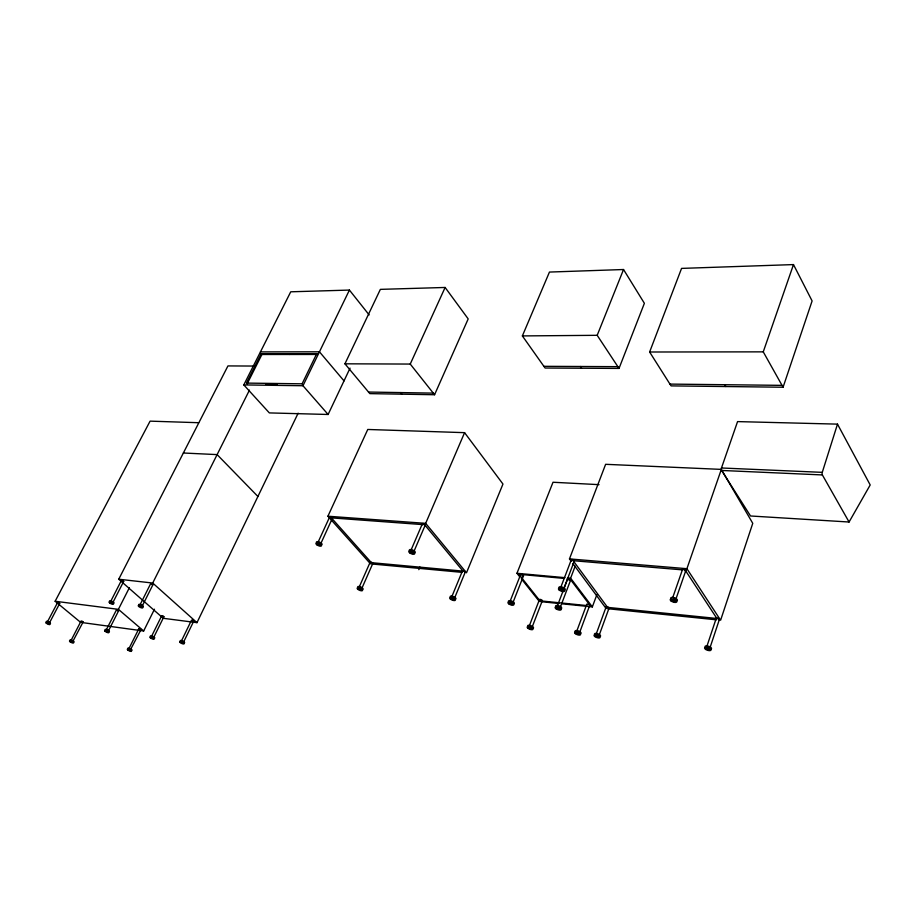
<?xml version="1.0" encoding="UTF-8"?>
<svg xmlns="http://www.w3.org/2000/svg" width="916" height="916" viewBox="0 0 916 916"><rect width="100%" height="100%" fill="white"/><g stroke="black" fill="none" stroke-linecap="round" stroke-linejoin="round"><path stroke-width="1.37" d="M361.74 588.61L372.789 563.489C372.938 562.229 369.022 561.462 370.556 563.019M849.075 522.017L822.373 474.935A1.843 0.756 -87.4 0 1 822.27 472.358L837.499 424.131L737.563 421.6L721.476 467.984A1.775 0.813 -87.4 0 0 721.602 470.458L750.525 515.983L849.075 522.017L870.2 484.965L837.499 424.131M710.324 646.742L719.438 619.319M707.106 645.688L716.243 618.277M783.077 387.228L812.103 300.94L793.485 264.587L681.561 268.399L649.627 352.007L671.073 385.888L783.077 387.228L763.257 351.858L793.485 264.587M675.71 599.717L685.912 570.29M721.339 469.393L752.757 523.334L720.606 620.247L686.908 568.699L721.339 469.393L605.625 464.309L569.466 558.909L571.126 561.165M672.836 597.301L682.603 569.225M596.499 633.185L606.06 607.09M599.064 635.498L609.071 608.087M561.691 603.781L592.343 606.907L596.82 594.839M577.057 630.357L586.698 604.48M579.588 632.658L589.686 605.465M592.343 606.907L570.611 578.179L575.156 566.202M560.18 607.594L570.634 580.057M560.546 587.946L571.24 559.916M563.683 588.977L574.355 560.924M557.123 606.587L563.1 590.854M564.107 588.232L567.588 579.061M532.001 627.449L542.329 600.678M529.185 626.178L539.467 599.556M619.021 368.415L644.383 303.299L623.533 269.522L549.451 272.063L522.372 335.92L545.089 368.026L619.021 368.415L597.186 335.313L623.533 269.522M509.949 601.617L520.597 574.664M513.338 601.629L523.46 575.946M519.544 576.553L516.956 573.29L553.012 482.251L599.018 484.656M451.668 597.026L462.488 570.805M455.023 596.98L465.271 572.053M418.807 569.649L419.917 567.027M410.837 550.585L422.356 523.792M464.584 432.661L502.964 484.049L466.496 572.786L425.665 523.357L464.584 432.661L367.763 429.467L327.917 516.223L370.533 563.867M425.242 525.097L413.746 551.89A1.592 0.63 23.3 0 0 413.54 551.306M359.599 586.137L370.11 562.287M434.562 394.739L468.19 318.905L445.119 287.464L380.369 289.364L344.943 363.812L369.846 393.628L434.562 394.739L410.242 364.064L344.943 363.812M410.242 364.064L445.119 287.464M320.669 543.898L332.405 518.238M318.47 541.356L329.634 516.99M369.148 314.909L349.42 290.074L290.738 291.803L243.805 384.915L269.35 412.91L328.111 414.479L350.049 368.14M47.357 621.998L57.719 602.316L59.242 602.774L59.758 603.323L49.407 623.006L47.666 622.388M183.532 642.208L193.734 621.14L192.726 620.269L191.524 620.143L181.311 641.211M254.511 366.056L227.947 365.919L118.737 579.221L163.288 618.3L196.974 622.651L298.147 413.173M57.719 602.316L58.716 603.209M302.097 383.815L316.753 353.668L317.44 354.469L261.919 354.492L261.232 353.713L246.438 383.094L302.097 383.815L302.795 384.606M243.805 384.915L302.978 385.739L349.42 290.074M49.407 623.006L47.403 621.93M151.484 636.483L161.731 615.735L163.185 615.987L163.918 616.708L153.682 637.479L151.976 637.044M82.028 622.559L143.663 630.987L154.483 609.22M129.603 649.433L128.87 648.757L138.888 628.685L139.999 628.8L140.995 629.624L130.416 649.765M142.198 606.117L152.949 584.683L151.884 583.755L150.671 583.652L139.908 605.098M247.137 383.861L261.919 354.492M118.737 579.221L152.709 583.034L249.461 390.113M198.623 422.711L150.087 421.142L55.132 601.262L118.404 609.335L129.408 587.66M108.351 631.032L118.633 610.766L117.614 609.919L116.492 609.804L106.199 630.071M110.664 601.468L121.45 580.355L122.629 580.458L123.694 581.374L112.92 602.476M72.765 641.521L83.116 621.975L82.119 621.174L81.112 620.979L71.024 640.502L72.032 641.292M71.024 640.502L72.33 640.765M83.116 621.975L82.074 621.85M123.694 581.374L123.088 581.465M118.633 610.766L117.798 610.766M152.949 584.683L151.735 584.568M140.995 629.624L138.888 628.685M128.87 648.757L130.255 649.032M163.861 616.789L162.476 616.457M193.734 621.14L192.829 621.128M59.62 603.438L58.979 603.323M361.442 588.77L360.148 588.484M522.372 335.92L597.186 335.313M260.442 351.904L319.455 351.813L344.015 380.884M649.627 352.007L763.257 351.858M261.232 353.713L316.753 353.668M543.886 366.32L617.865 366.663M669.94 384.09L782.035 385.361M265.686 384.113L277.101 384.262M368.518 392.048L433.268 393.113M151.655 636.38L153.682 637.479M721.476 467.984L822.27 472.358M721.602 470.458L822.373 474.935M183.36 453.008L217.115 454.611L257.911 496.472M327.917 516.223L425.665 523.357M331.386 517.872L423.215 524.639M569.466 558.909L686.908 568.699M573.164 560.695L682.34 569.855M516.956 573.29L564.966 577.664M567.783 577.927L570.611 578.179M564.348 578.443L518.845 574.275L539.902 600.793M567.187 578.694L570.038 578.958L590.465 605.934M371.942 563.993L462.271 572.385M541.31 600.93L586.251 605.51M540.784 601.652L558.897 603.495M607.548 608.705L716.369 619.811M359.61 587.236L360.984 587.694M141.568 606.209L140.995 606.003M111.271 601.377L112.794 602.213M112.325 602.568L111.466 602.224M181.941 641.143L183.051 641.647M106.771 630.002L108.065 630.643M182.627 642.185L181.574 641.612M107.516 631.021L106.703 630.62M122.526 581.271L121.45 580.355M117.248 610.514L116.527 609.919M141.407 605.362L142.175 606.003M55.132 601.262L80.619 622.365M361.282 587.889L361.763 588.461M118.404 609.335L143.663 630.987M152.709 583.034L196.974 622.651M332.336 518.937L371.381 562.664L463.027 571.126L424.635 524.742M302.978 385.739L328.111 414.479M288.632 353.69L289.319 354.481M400.429 392.575L401.735 394.178M521.273 578.717L539.387 601.514M572.798 563.432L606.14 608.556M574.011 561.829L607.56 607.365L716.896 618.472L685.179 570.084M580.32 366.492L581.5 368.221M724.774 384.709L725.873 386.541M70.521 640.742A2.267 0.618 26 0 1 70.555 639.837A2.267 0.618 26 0 1 73.326 640.994A2.267 0.618 26 0 1 73.772 642.105M128.309 648.997A2.324 0.653 25.5 0 1 128.572 648.093A2.324 0.653 25.5 0 1 131.561 649.478A2.324 0.653 25.5 0 1 131.297 650.371M105.649 630.322A2.37 0.676 25.8 0 1 105.878 629.372A2.37 0.676 25.8 0 1 108.912 630.78A2.37 0.676 25.8 0 1 108.683 631.731M47.288 622.559A2.301 0.63 26.2 0 1 46.75 621.3A2.301 0.63 26.2 0 1 49.807 622.582A2.301 0.63 26.2 0 1 49.819 623.613M181.082 641.784A2.45 0.733 25.2 0 1 180.75 640.479A2.45 0.733 25.2 0 1 184.047 641.853A2.45 0.733 25.2 0 1 183.807 642.918M109.76 601.446A2.485 0.744 26 0 1 110.641 600.77A2.485 0.744 26 0 1 113.63 602.293A2.485 0.744 26 0 1 113.263 603.232M138.969 605.064A2.519 0.767 25.8 0 1 139.919 604.388A2.519 0.767 25.8 0 1 142.942 605.934A2.519 0.767 25.8 0 1 142.518 606.884M150.567 636.448A2.416 0.71 25.4 0 1 151.678 635.887A2.416 0.71 25.4 0 1 154.586 637.513A2.416 0.71 25.4 0 1 153.476 638.074M579.359 632.899A1.592 0.607 20.9 0 1 577.286 632.441M576.645 631.502A1.592 0.607 20.9 0 1 578.133 631.525M579.416 632.28A1.592 0.607 20.9 0 1 579.553 632.475M575.809 632.269A3.183 1.214 20.9 0 1 576.118 630.552A3.183 1.214 20.9 0 1 580.366 632.04A3.183 1.214 20.9 0 1 580.046 633.758M587.087 605.075A1.58 0.63 20.7 0 1 587.087 604.182A1.58 0.63 20.7 0 1 589.091 604.732A1.58 0.63 20.7 0 1 589.446 605.716M511.781 603.026A1.592 0.607 21.8 0 1 510.338 602.373M511.391 601.617A1.592 0.607 21.8 0 1 512.685 602.373M508.758 601.995A3.172 1.225 21.8 0 1 509.777 600.633A3.172 1.225 21.8 0 1 513.75 602.247A3.172 1.225 21.8 0 1 513.418 603.896M520.735 575.214A1.58 0.63 21.7 0 1 521.41 574.492A1.58 0.63 21.7 0 1 523.425 575.534A1.58 0.63 21.7 0 1 522.395 576.072M531.852 627.54A1.557 0.584 21.5 0 1 529.849 627.094M529.334 626.075A1.557 0.584 21.5 0 1 530.227 626.086M531.646 626.716A1.557 0.584 21.5 0 1 531.875 626.922M527.994 626.521A3.114 1.168 21.5 0 1 529.036 625.239A3.114 1.168 21.5 0 1 532.929 626.83A3.114 1.168 21.5 0 1 532.562 628.387M540.119 600.495A1.546 0.607 21.4 0 1 539.696 599.43A1.546 0.607 21.4 0 1 541.825 600.014A1.546 0.607 21.4 0 1 541.883 600.976M560.134 607.411A1.626 0.63 21.1 0 1 558.611 607.743M558.21 607.594A1.626 0.63 21.1 0 1 557.157 606.77M558.291 606.323A1.626 0.63 21.1 0 1 559.447 606.77M555.909 606.804A3.24 1.271 21.1 0 1 556.836 605.419A3.24 1.271 21.1 0 1 560.764 606.793A3.24 1.271 21.1 0 1 561.199 608.648M568.309 579.897A1.614 0.653 21 0 1 568.069 578.729A1.614 0.653 21 0 1 570.45 579.645A1.614 0.653 21 0 1 569.466 580.343M675.607 599.888A1.752 0.721 19.4 0 1 673.088 599.522M673.752 598.343A1.752 0.721 19.4 0 1 674.611 598.629M675.561 599.293A1.752 0.721 19.4 0 1 675.687 599.511M670.959 598.881A3.504 1.443 19.4 0 1 672.23 597.381A3.504 1.443 19.4 0 1 676.5 598.846A3.504 1.443 19.4 0 1 676.706 600.85M682.981 569.901A1.74 0.744 19.2 0 1 683.439 568.859A1.74 0.744 19.2 0 1 685.821 569.935A1.74 0.744 19.2 0 1 684.538 570.611M598.572 635.796A1.603 0.618 20.6 0 1 596.728 635.28M596.098 634.341A1.603 0.618 20.6 0 1 597.61 634.364M598.663 634.903A1.603 0.618 20.6 0 1 599.03 635.315M594.793 634.685A3.217 1.237 20.6 0 1 596.018 633.38A3.217 1.237 20.6 0 1 600.037 635.017A3.217 1.237 20.6 0 1 599.499 636.597M606.449 607.697A1.592 0.63 20.4 0 1 606.552 606.781A1.592 0.63 20.4 0 1 608.693 607.491A1.592 0.63 20.4 0 1 608.579 608.396M562.859 589.32A1.66 0.664 21.1 0 1 560.97 588.587M561.039 587.614A1.66 0.664 21.1 0 1 561.371 587.603M562.939 588.129A1.66 0.664 21.1 0 1 563.489 588.564M559.298 588.198A3.321 1.328 21.1 0 1 560.26 586.732A3.321 1.328 21.1 0 1 564.29 588.129A3.321 1.328 21.1 0 1 564.714 590.076M571.985 560.775A1.649 0.687 21 0 1 571.561 559.596A1.649 0.687 21 0 1 573.84 560.203A1.649 0.687 21 0 1 573.863 561.279M709.305 648.356A1.695 0.664 19 0 1 707.702 648.001M708.446 646.879A1.695 0.664 19 0 1 709.236 647.223M705.286 647.177A3.389 1.328 19 0 1 706.82 645.86A3.389 1.328 19 0 1 711.034 647.566A3.389 1.328 19 0 1 710.221 649.192M716.885 619.113A1.683 0.687 18.8 0 1 716.724 617.968A1.683 0.687 18.8 0 1 719.175 618.769A1.683 0.687 18.8 0 1 718.487 619.64M358.087 587.763A2.954 1.076 23.8 0 1 358.728 586.458A2.954 1.076 23.8 0 1 362.415 587.98A2.954 1.076 23.8 0 1 362.415 589.538M453.832 598.446A1.546 0.584 22.6 0 1 452.092 597.759M453.752 597.347A1.546 0.584 22.6 0 1 454.302 597.759M450.191 596.637A3.08 1.156 22.6 0 1 452.596 596.259A3.08 1.156 22.6 0 1 455.79 598.182A3.08 1.156 22.6 0 1 454.496 599.236M462.889 571.561A1.534 0.595 22.5 0 1 462.843 570.634A1.534 0.595 22.5 0 1 464.859 571.309A1.534 0.595 22.5 0 1 464.916 572.225M320.108 544.081A1.534 0.573 24.5 0 1 318.699 543.612M318.436 542.444A1.534 0.573 24.5 0 1 319.489 542.73M320.165 543.119A1.534 0.573 24.5 0 1 320.68 543.738M316.604 542.65A3.057 1.145 24.5 0 1 318.127 541.688A3.057 1.145 24.5 0 1 321.745 543.612A3.057 1.145 24.5 0 1 320.84 544.894M330.138 517.78A1.523 0.595 24.5 0 1 329.932 516.796A1.523 0.595 24.5 0 1 331.913 517.448A1.523 0.595 24.5 0 1 332.107 518.433M413.62 552.005A1.592 0.63 23.3 0 1 412.372 551.936M411.616 551.592A1.592 0.63 23.3 0 1 410.883 550.94M412.601 550.688A1.592 0.63 23.3 0 1 412.967 550.871M409.75 551.02A3.195 1.248 23.3 0 1 410.551 549.531A3.195 1.248 23.3 0 1 414.547 551.157A3.195 1.248 23.3 0 1 414.421 552.92M422.814 524.605A1.58 0.641 23.3 0 1 422.803 523.586A1.58 0.641 23.3 0 1 424.967 524.433A1.58 0.641 23.3 0 1 424.6 525.303M358.488 588.667L361.19 589.881L358.488 588.667M46.876 622.914L48.892 624.002L46.979 622.88M70.555 641.406L72.582 642.402L70.555 641.406M110.172 602.442L112.382 603.541L110.172 602.442M105.729 631.01L107.836 632.051L105.729 631.01M139.427 606.094L141.659 607.205L139.427 606.094M128.423 649.696L130.484 650.715L128.423 649.696M151.014 637.456L153.167 638.521L151.014 637.456M180.853 642.196L183.017 643.272L180.853 642.196M70.017 641.715A2.267 0.618 25.9 0 0 73.498 643.021A2.267 0.618 25.9 0 0 71.127 641.086A2.267 0.618 25.9 0 0 70.017 641.715M127.805 650.005A2.336 0.653 25.5 0 0 131.423 651.356A2.336 0.653 25.5 0 0 129.064 649.375A2.336 0.653 25.5 0 0 127.805 650.005M105.122 631.342A2.37 0.676 25.8 0 0 108.786 632.704A2.37 0.676 25.8 0 0 106.359 630.666A2.37 0.676 25.8 0 0 105.122 631.342M46.35 623.235A2.301 0.63 26.2 0 0 49.876 624.552A2.301 0.63 26.2 0 0 47.426 622.571A2.301 0.63 26.2 0 0 46.35 623.235M180.154 642.528A2.45 0.721 25.2 0 0 183.979 643.937A2.45 0.721 25.2 0 0 181.586 641.853A2.45 0.721 25.2 0 0 180.154 642.528M109.531 602.82A2.485 0.744 26 0 0 113.389 604.239A2.485 0.744 26 0 0 110.836 602.052A2.485 0.744 26 0 0 109.531 602.82M138.74 606.461A2.519 0.767 25.8 0 0 142.667 607.903A2.519 0.767 25.8 0 0 140.137 605.694A2.519 0.767 25.8 0 0 138.74 606.461M150.35 637.788A2.416 0.71 25.4 0 0 154.117 639.173A2.416 0.71 25.4 0 0 151.713 637.112A2.416 0.71 25.4 0 0 150.35 637.788M575.294 633.632A3.183 1.214 20.9 0 0 580.412 634.857A3.183 1.214 20.9 0 0 577.023 632.086A3.183 1.214 20.9 0 0 575.294 633.632M576.473 633.609A1.592 0.607 20.9 0 0 579.015 634.17A1.592 0.607 20.9 0 0 577.24 632.796A1.592 0.607 20.9 0 0 576.473 633.609M508.666 603.77A3.172 1.225 21.8 0 0 513.704 604.961A3.172 1.225 21.8 0 0 510.201 602.133A3.172 1.225 21.8 0 0 508.666 603.77M509.8 603.736A1.592 0.607 21.8 0 0 512.296 604.274A1.592 0.607 21.8 0 0 510.475 602.865A1.592 0.607 21.8 0 0 509.8 603.736M527.902 628.262A3.114 1.168 21.5 0 0 532.872 629.452A3.114 1.168 21.5 0 0 529.459 626.727A3.114 1.168 21.5 0 0 527.902 628.262M529.024 628.239A1.557 0.584 21.5 0 0 531.486 628.788A1.557 0.584 21.5 0 0 529.711 627.426A1.557 0.584 21.5 0 0 529.024 628.239M555.817 608.625A3.252 1.271 21.2 0 0 561.027 609.838A3.252 1.271 21.2 0 0 557.523 606.965A3.252 1.271 21.2 0 0 555.817 608.625M557.008 608.579A1.626 0.63 21.2 0 0 559.596 609.14A1.626 0.63 21.2 0 0 557.764 607.709A1.626 0.63 21.2 0 0 557.008 608.579M670.878 600.827A3.504 1.443 19.4 0 0 676.626 602.121A3.504 1.443 19.4 0 0 673.077 599.03A3.504 1.443 19.4 0 0 670.878 600.827M672.241 600.782A1.752 0.721 19.4 0 0 675.103 601.365A1.752 0.721 19.4 0 0 673.237 599.831A1.752 0.721 19.4 0 0 672.241 600.782M594.713 636.471A3.217 1.225 20.6 0 0 599.9 637.708A3.217 1.225 20.6 0 0 596.511 634.925A3.217 1.225 20.6 0 0 594.713 636.471M595.915 636.46A1.603 0.618 20.6 0 0 598.492 637.021A1.603 0.618 20.6 0 0 596.717 635.635A1.603 0.618 20.6 0 0 595.915 636.46M559.207 590.053A3.321 1.328 21.1 0 0 564.542 591.278A3.321 1.328 21.1 0 0 560.97 588.301A3.321 1.328 21.1 0 0 559.207 590.053M560.432 589.996A1.66 0.664 21.1 0 0 563.077 590.557A1.66 0.664 21.1 0 0 561.21 589.08A1.66 0.664 21.1 0 0 560.432 589.996M705.801 649.49A3.389 1.328 19 0 0 711.011 650.085A3.389 1.328 19 0 0 706.602 647.326A3.389 1.328 19 0 0 705.801 649.49M706.545 649.043A1.695 0.664 19 0 0 709.316 649.65A1.695 0.664 19 0 0 707.553 648.207A1.695 0.664 19 0 0 706.545 649.043M357.984 589.423A2.954 1.076 23.8 0 0 362.518 590.522A2.954 1.076 23.8 0 0 359.015 587.854A2.954 1.076 23.8 0 0 357.984 589.423M450.477 599.133A3.08 1.156 22.6 0 0 455.309 600.278A3.08 1.156 22.6 0 0 451.806 597.518A3.08 1.156 22.6 0 0 450.477 599.133M451.542 599.087A1.546 0.584 22.6 0 0 453.935 599.614A1.546 0.584 22.6 0 0 452.115 598.24A1.546 0.584 22.6 0 0 451.542 599.087M316.822 544.78A3.057 1.145 24.5 0 0 321.459 545.856A3.057 1.145 24.5 0 0 317.772 543.039A3.057 1.145 24.5 0 0 316.822 544.78M317.543 544.482A1.534 0.573 24.5 0 0 319.97 545.306A1.534 0.573 24.5 0 0 318.528 543.886A1.534 0.573 24.5 0 0 317.543 544.482M409.635 552.806A3.195 1.248 23.3 0 0 414.593 553.94A3.195 1.248 23.3 0 0 410.906 551.008A3.195 1.248 23.3 0 0 409.635 552.806M410.723 552.726A1.592 0.618 23.3 0 0 413.173 553.241A1.592 0.618 23.3 0 0 411.25 551.787A1.592 0.618 23.3 0 0 410.723 552.726"/></g></svg>
